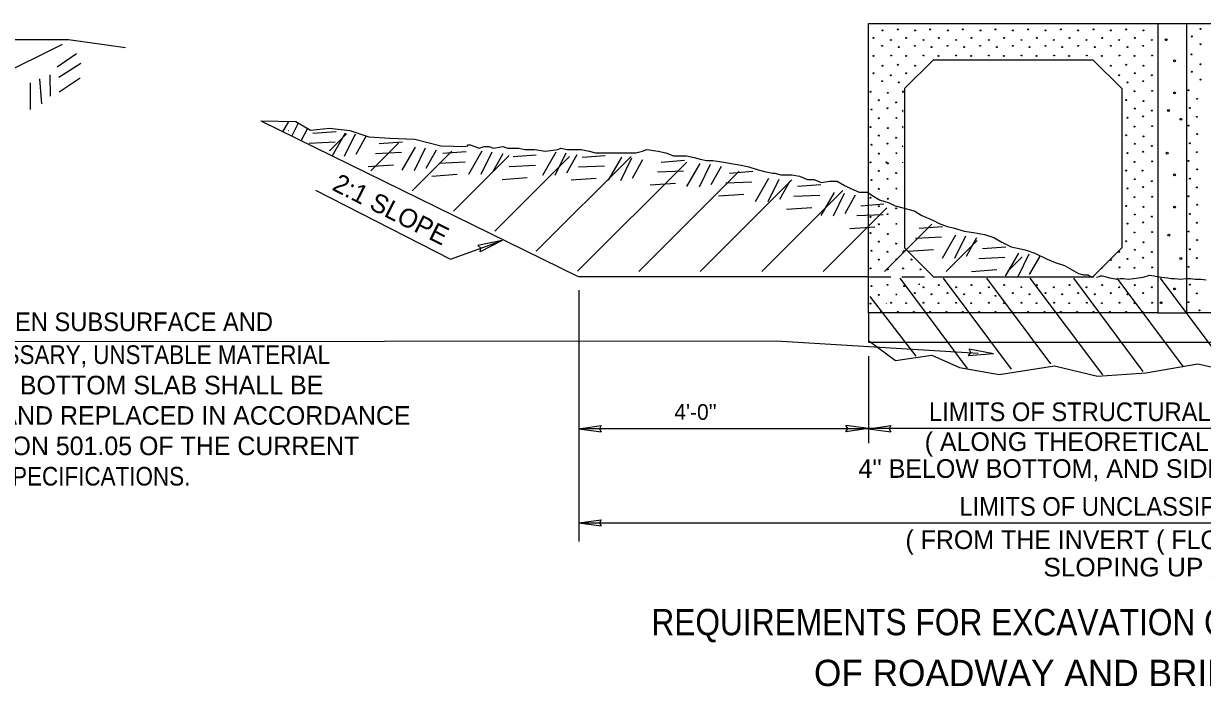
# Model space of a CAD drawing. Extents: x 936 to 1304, y -7 to 263.
# Drawn here: x 1137.4 to 1218, y 89.6 to 134.9 of the extents above; entities that cross this region are included whole.
import ezdxf

# ---------------------------------------------------------------- set-up
doc = ezdxf.new("R2010")
doc.units = 0
doc.header["$LTSCALE"] = 0.51
doc.linetypes.add('MEDIUM_DASHED', pattern=[4.5, 3, -1.5])
doc.layers.add('1', color=7, linetype='Continuous', lineweight=25)

msp = doc.modelspace()

# ---------------------------------------------------------------- linework, layer by layer
at = {"layer": '1'}
for p, q in [((1214.9679, 134.9154), (1216.9479, 134.9154)), ((1109.5093, 118.2438), (1140.0606, 133.5097)), ((1197.6429, 130.4604), (1199.6229, 132.4404)), ((1199.6229, 132.4404), (1210.5129, 132.4404)), ((1210.5129, 132.4404), (1212.4929, 130.4604)), ((1197.6429, 130.4604), (1197.6429, 119.5704)), ((1212.4929, 130.4604), (1212.4929, 119.5704)), ((1175.2986, 117.6003), (1153.6968, 128.2132)), ((1170.1365, 120.0813), (1168.4719, 119.727)), ((1170.1365, 120.0813), (1168.6293, 119.2913)), ((1199.6229, 117.5904), (1197.6429, 119.5704)), ((1212.4929, 119.5704), (1210.5129, 117.5904)), ((1195.1679, 117.5904), (1175.3283, 117.5904)), ((1199.6229, 117.5904), (1210.5129, 117.5904)), ((1195.1673, 115.099), (1195.1673, 113.119)), ((1214.9679, 115.1154), (1216.9479, 115.1154)), ((1195.1673, 113.119), (1196.4345, 113.119)), ((1197.0285, 113.119), (1198.2759, 113.119)), ((1203.7155, 112.3116), (1202.0185, 112.1822)), ((1203.7155, 112.3116), (1202.0466, 112.6448)), ((1175.3682, 107.1946), (1176.9009, 107.4053)), ((1195.1676, 107.1961), (1193.6349, 107.4068)), ((1195.1682, 107.1946), (1196.7009, 107.4053)), ((1175.3682, 107.1946), (1176.9009, 106.984)), ((1195.1676, 107.1961), (1193.6349, 106.9855)), ((1195.1682, 107.1946), (1196.7009, 106.984)), ((1175.3682, 100.7499), (1176.9009, 100.9605)), ((1175.3682, 100.7499), (1176.9009, 100.5393))]:
    msp.add_line(p, q, dxfattribs=at)
at = {"layer": '1', "lineweight": 13}
for p, q in [((1139.7141, 131.9653), (1141.0263, 132.8598)), ((1139.823, 131.2524), (1141.3263, 132.2116)), ((1139.2092, 131.4009), (1139.2255, 129.9474)), ((1137.8826, 129.0348), (1137.8796, 130.8616)), ((1138.5063, 131.1337), (1138.6268, 129.4203)), ((1139.8428, 130.2328), (1141.2749, 131.1966)), ((1155.1422, 127.5103), (1155.5382, 128.2231)), ((1155.5059, 127.5887), (1155.5195, 127.6022)), ((1156.1916, 128.1043), (1155.756, 127.2331)), ((1156.8054, 127.6786), (1156.3896, 126.9063)), ((1157.1915, 127.4113), (1158.7755, 127.5301)), ((1158.331, 126.2135), (1159.4881, 127.3706)), ((1158.4983, 125.8471), (1159.4091, 127.4311)), ((1160.0823, 127.3518), (1159.3299, 125.8074)), ((1156.9341, 126.7381), (1158.7161, 126.8173)), ((1160.8347, 127.2331), (1160.1219, 125.9658)), ((1161.156, 124.8383), (1163.0466, 126.7288)), ((1161.7257, 126.6984), (1163.3097, 126.8173)), ((1161.4683, 126.0253), (1163.2503, 126.1044)), ((1163.2899, 124.8768), (1164.2007, 126.4608)), ((1163.9811, 123.4632), (1166.692, 126.1741)), ((1164.8739, 126.3817), (1164.1215, 124.8373)), ((1165.6263, 126.2628), (1164.9135, 124.9957)), ((1166.0817, 126.0451), (1167.6657, 126.1638)), ((1166.8061, 122.088), (1170.6123, 125.8942)), ((1167.8439, 124.6194), (1168.7547, 126.2034)), ((1169.4279, 126.1243), (1168.6755, 124.5798)), ((1170.1803, 126.0054), (1169.4675, 124.7383)), ((1169.6312, 120.7128), (1174.7403, 125.822)), ((1170.8733, 125.8173), (1172.4573, 125.9362)), ((1172.4563, 119.3377), (1178.9405, 125.822)), ((1172.9028, 124.5502), (1173.8136, 126.1342)), ((1174.4868, 126.0549), (1173.7344, 124.5106)), ((1175.2392, 125.9362), (1174.5264, 124.6689)), ((1175.5956, 125.7778), (1177.1796, 125.8966)), ((1177.3974, 124.1938), (1178.3082, 125.7778)), ((1160.9733, 125.1343), (1162.6959, 125.2531)), ((1165.8243, 125.3718), (1167.6063, 125.4511)), ((1170.6159, 125.1442), (1172.3979, 125.2233)), ((1175.2813, 117.9625), (1182.7481, 125.4293)), ((1175.3382, 125.1046), (1177.1202, 125.1838)), ((1178.9814, 125.6986), (1178.229, 124.1542)), ((1179.7338, 125.5798), (1179.021, 124.3126)), ((1181.001, 125.4412), (1182.585, 125.5599)), ((1182.7632, 123.7582), (1183.674, 125.3422)), ((1184.3472, 125.2629), (1183.5948, 123.7186)), ((1185.0996, 125.1442), (1184.3868, 123.8769)), ((1165.3293, 124.4808), (1167.0519, 124.5997)), ((1170.1209, 124.2532), (1171.8435, 124.3719)), ((1174.8432, 124.2136), (1176.5658, 124.3323)), ((1179.4761, 117.9571), (1186.3396, 124.8205)), ((1180.7436, 124.7679), (1182.5256, 124.8472)), ((1183.6763, 117.9571), (1189.931, 124.2119)), ((1185.6738, 124.6888), (1187.2578, 124.8076)), ((1187.4558, 122.7483), (1188.3666, 124.3323)), ((1189.0398, 124.2532), (1188.2874, 122.7088)), ((1189.7922, 124.1343), (1189.0794, 122.8672)), ((1180.2486, 123.8769), (1181.9712, 123.9958)), ((1185.4164, 124.0156), (1187.1984, 124.0948)), ((1187.8765, 117.9571), (1193.4093, 123.4898)), ((1190.3268, 123.7779), (1191.9108, 123.8968)), ((1191.9306, 121.7782), (1192.8414, 123.3622)), ((1184.9214, 123.1246), (1186.644, 123.2433)), ((1190.0694, 123.1048), (1191.8514, 123.1839)), ((1193.5146, 123.2829), (1192.7622, 121.7386)), ((1194.267, 123.1642), (1193.5542, 121.8969)), ((1194.6432, 122.4513), (1196.2272, 122.5702)), ((1189.5744, 122.2138), (1191.297, 122.3326)), ((1192.0767, 117.9571), (1196.4333, 122.3138)), ((1194.3858, 121.7782), (1196.1678, 121.8573)), ((1193.8908, 120.8872), (1195.6134, 121.0059)), ((1196.2768, 117.9571), (1199.5125, 121.1926)), ((1198.6428, 120.9069), (1200.2268, 121.0258)), ((1198.3854, 120.2338), (1200.1674, 120.3129)), ((1200.2268, 118.8676), (1201.1376, 120.4516)), ((1201.8108, 120.3723), (1201.0584, 118.8279)), ((1202.5632, 120.2536), (1201.8504, 118.9863)), ((1197.8904, 119.3428), (1199.613, 119.4616)), ((1200.4771, 117.9571), (1202.5945, 120.0743)), ((1202.979, 119.5209), (1204.563, 119.6398)), ((1202.7216, 118.8478), (1204.5036, 118.9269)), ((1204.5432, 117.6202), (1205.454, 119.2042)), ((1204.6773, 117.9571), (1205.6764, 118.9562)), ((1206.1272, 119.1249), (1205.3748, 117.5806)), ((1206.8796, 119.0062), (1206.1668, 117.7389)), ((1202.2266, 117.9568), (1203.9492, 118.0756)), ((1197.3063, 117.4914), (1201.9197, 111.3138)), ((1200.2763, 117.4914), (1204.9293, 111.2742)), ((1203.2463, 117.4914), (1207.6221, 111.6306)), ((1206.2163, 117.4914), (1211.1663, 110.8782)), ((1209.1863, 117.4914), (1213.9383, 111.1158)), ((1212.1563, 117.4914), (1216.6905, 111.4326)), ((1215.1263, 117.4914), (1219.7397, 111.3138)), ((1175.3679, 116.6797), (1175.3679, 99.4736)), ((1195.2768, 116.2342), (1198.4052, 112.1553)), ((1188.8603, 113.2136), (1202.6681, 112.3722)), ((1195.1679, 112.1453), (1195.1679, 106.2053)), ((1175.3679, 107.1953), (1195.1679, 107.1953)), ((1175.3679, 100.7507), (1256.5681, 100.7507))]:
    msp.add_line(p, q, dxfattribs=at)
at = {"layer": '1', "linetype": 'MEDIUM_DASHED'}
msp.add_line((1195.1679, 117.5904), (1199.6229, 117.5904), dxfattribs=at)
at = {"layer": '1'}
for points in [[(1195.1679, 134.9154), (1214.9679, 134.9154), (1214.9679, 115.1154), (1195.1679, 115.1154)], [(1216.9479, 134.9154), (1236.7479, 134.9154), (1236.7479, 115.1154), (1216.9479, 115.1154)]]:
    msp.add_lwpolyline(points, close=True, dxfattribs=at)
for points in [[(1134.6834, 133.8351), (1140.4848, 133.8351), (1144.3656, 133.2807)], [(1153.6275, 128.2627), (1156.0233, 128.2033), (1157.0133, 127.6291), (1158.3201, 127.7478), (1159.7061, 127.5894), (1161.0129, 127.1737), (1162.4385, 127.0747), (1164.1611, 127.0153), (1165.9431, 126.5598), (1167.6657, 126.5004)], [(1167.7152, 126.5103), (1167.8142, 126.6093), (1167.933, 126.6093), (1168.2498, 126.5103), (1168.5666, 126.3916), (1168.9032, 126.5103), (1169.22, 126.5103), (1169.5368, 126.3916), (1170.1704, 126.5103), (1170.507, 126.3916), (1170.8238, 126.3916), (1171.2594, 126.3916), (1171.6752, 126.2926), (1172.3286, 126.2926), (1173.081, 126.1936), (1173.9324, 126.2926), (1174.1502, 126.3916), (1174.566, 126.2926), (1175.0016, 126.2926), (1175.5362, 126.2926), (1176.0708, 126.1936), (1176.5064, 126.0748), (1176.8232, 126.0748), (1177.3578, 126.0748), (1177.9914, 126.0748), (1178.5458, 126.0748), (1178.9616, 126.0748), (1179.2784, 126.0748), (1179.714, 126.1936), (1180.0308, 126.2926), (1180.7832, 126.1936), (1181.3178, 126.0748), (1181.8524, 125.8569), (1182.387, 125.8569), (1182.7236, 125.8569), (1183.2582, 125.7579), (1183.674, 125.6392), (1184.1096, 125.5402), (1184.5254, 125.5402), (1185.2778, 125.4412), (1185.9312, 125.3223), (1186.4658, 125.2233), (1187.0004, 125.1046), (1187.634, 124.9066), (1188.0696, 124.7878), (1188.6438, 124.6689), (1188.7626, 124.6689), (1189.1784, 124.5699), (1189.614, 124.5699), (1189.9308, 124.5699), (1190.4654, 124.4709), (1191, 124.2532), (1191.4356, 124.2532), (1191.9702, 124.0353), (1192.5048, 124.1343), (1193.0394, 124.1343), (1193.574, 123.8176), (1194.0096, 123.5998), (1194.5442, 123.3819), (1195.0788, 123.3819), (1195.3956, 123.1839), (1195.9302, 122.8473), (1196.5836, 122.6493), (1196.9994, 122.4316), (1197.534, 122.3128), (1198.2864, 122.0949), (1198.821, 121.7782), (1199.5734, 121.4613), (1200.009, 121.2436), (1200.5436, 121.0258), (1200.9594, 120.9268), (1201.7118, 120.7089), (1202.3652, 120.6099), (1203.1176, 120.4912), (1203.7512, 120.2733), (1204.2858, 119.9566), (1204.9392, 119.6398), (1205.355, 119.5408), (1205.8896, 119.4219), (1206.543, 119.2042), (1207.3944, 118.7883), (1207.929, 118.5706), (1208.5824, 118.3528), (1209.5328, 117.8182), (1209.8694, 117.7192), (1210.1862, 117.7192), (1210.2852, 117.6598), (1210.404, 117.6003), (1210.4634, 117.5608)], [(1168.6293, 119.2913), (1168.6724, 119.5557), (1168.4719, 119.727)], [(1210.7604, 117.5608), (1210.9386, 117.6003), (1211.0376, 117.6598), (1211.1762, 117.6598), (1211.3544, 117.6003), (1211.6514, 117.5212), (1211.9286, 117.4816), (1212.1464, 117.4222), (1212.384, 117.4816), (1212.6018, 117.4816), (1212.9186, 117.4222), (1213.3146, 117.4816), (1213.9482, 117.5608), (1214.3838, 117.6993), (1214.7006, 117.6598), (1214.9184, 117.6003), (1215.2352, 117.5608), (1215.6312, 117.5212), (1215.8688, 117.4816), (1216.1262, 117.4816), (1216.5222, 117.4222), (1216.8786, 117.4816), (1217.1954, 117.4816), (1217.5122, 117.4222), (1217.9082, 117.4222), (1218.2646, 117.3826)], [(1195.1673, 115.099), (1195.1673, 113.119), (1236.7473, 113.119), (1236.7473, 115.099)], [(1195.1778, 113.2245), (1197.0192, 111.8583), (1199.514, 112.2147), (1201.395, 111.3831), (1204.1076, 110.9078), (1207.8894, 111.5018), (1210.8396, 110.7891), (1214.1462, 111.0267), (1217.6904, 111.6207), (1220.898, 110.9078), (1223.967, 111.5018), (1225.848, 111.1455), (1228.323, 111.7395), (1231.7484, 111.2643), (1234.2432, 111.6207), (1236.7578, 113.2245)], [(1202.0185, 112.1822), (1202.1629, 112.4079), (1202.0466, 112.6448)], [(1176.9009, 107.4053), (1176.7823, 107.1924), (1176.9009, 106.984)], [(1193.6349, 106.9855), (1193.7535, 107.1983), (1193.6349, 107.4068)], [(1196.7009, 107.4053), (1196.5823, 107.1924), (1196.7009, 106.984)], [(1176.9009, 100.9605), (1176.7823, 100.7478), (1176.9009, 100.5393)]]:
    msp.add_lwpolyline(points, dxfattribs=at)
at = {"layer": '1', "lineweight": 13}
for points in [[(1157.3684, 123.5198), (1166.5883, 118.8002), (1170.1371, 120.0807)], [(1082.5318, 114.1057), (1108.5094, 113.1353), (1188.8603, 113.2136)], [(1256.5743, 107.1953), (1236.733, 107.1953), (1195.1679, 107.1953)]]:
    msp.add_lwpolyline(points, dxfattribs=at)
at = {"layer": '1'}
for centre, radius in [((1195.524, 133.9328), 0.0319), ((1196.1297, 134.4461), 0.0319), ((1196.7001, 133.7902), 0.0319), ((1197.1706, 134.5174), 0.0319), ((1197.7552, 133.9328), 0.0319), ((1198.3609, 134.4461), 0.0319), ((1198.9313, 133.7902), 0.0319), ((1199.4018, 134.5174), 0.0319), ((1199.9865, 133.9328), 0.0319), ((1200.5921, 134.4461), 0.0319), ((1201.1625, 133.7902), 0.0319), ((1201.633, 134.5174), 0.0319), ((1202.2177, 133.9328), 0.0319), ((1202.8233, 134.4461), 0.0319), ((1203.3937, 133.7902), 0.0319), ((1203.8642, 134.5174), 0.0319), ((1204.4489, 133.9328), 0.0319), ((1205.0545, 134.4461), 0.0319), ((1205.6249, 133.7902), 0.0319), ((1206.0954, 134.5174), 0.0319), ((1206.6801, 133.9328), 0.0319), ((1207.2857, 134.4461), 0.0319), ((1207.8561, 133.7902), 0.0319), ((1208.3266, 134.5174), 0.0319), ((1208.9113, 133.9328), 0.0319), ((1209.5169, 134.4461), 0.0319), ((1210.0873, 133.7902), 0.0319), ((1210.5578, 134.5174), 0.0319), ((1211.1425, 133.9328), 0.0319), ((1211.7481, 134.4461), 0.0319), ((1212.3186, 133.7902), 0.0319), ((1212.7891, 134.5174), 0.0319), ((1213.3737, 133.9328), 0.0319), ((1213.9794, 134.4461), 0.0319), ((1214.5498, 133.7902), 0.0319), ((1215.5224, 133.8092), 0.0638), ((1217.2782, 134.036), 0.0319), ((1217.8838, 134.5494), 0.0319), ((1196.1154, 133.391), 0.0319), ((1197.2561, 133.3054), 0.0319), ((1198.3466, 133.391), 0.0319), ((1199.4873, 133.3054), 0.0319), ((1200.5778, 133.391), 0.0319), ((1201.7185, 133.3054), 0.0319), ((1202.809, 133.391), 0.0319), ((1203.9498, 133.3054), 0.0319), ((1205.0402, 133.391), 0.0319), ((1206.181, 133.3054), 0.0319), ((1207.2715, 133.391), 0.0319), ((1208.4122, 133.3054), 0.0319), ((1209.5027, 133.391), 0.0319), ((1210.6434, 133.3054), 0.0319), ((1211.7339, 133.391), 0.0319), ((1212.8746, 133.3054), 0.0319), ((1213.9651, 133.391), 0.0319), ((1217.8696, 133.4942), 0.0319), ((1195.5098, 132.6998), 0.0319), ((1196.7143, 132.7283), 0.0319), ((1197.741, 132.6998), 0.0319), ((1198.9456, 132.7283), 0.0319), ((1199.9722, 132.6998), 0.0319), ((1201.1768, 132.7283), 0.0319), ((1202.2034, 132.6998), 0.0319), ((1203.408, 132.7283), 0.0319), ((1204.4346, 132.6998), 0.0319), ((1205.6392, 132.7283), 0.0319), ((1206.6658, 132.6998), 0.0319), ((1207.8704, 132.7283), 0.0319), ((1208.897, 132.6998), 0.0319), ((1210.1016, 132.7283), 0.0319), ((1211.1282, 132.6998), 0.0319), ((1212.3328, 132.7283), 0.0319), ((1213.3595, 132.6998), 0.0319), ((1214.564, 132.7283), 0.0319), ((1216.1041, 132.3613), 0.0638), ((1217.2639, 132.803), 0.0319), ((1195.524, 131.5163), 0.0319), ((1196.1297, 132.0296), 0.0319), ((1196.7001, 131.3737), 0.0319), ((1197.1706, 132.1009), 0.0319), ((1197.7552, 131.5163), 0.0319), ((1198.3609, 132.0296), 0.0319), ((1211.7481, 132.0296), 0.0319), ((1212.3186, 131.3737), 0.0319), ((1212.7891, 132.1009), 0.0319), ((1213.3737, 131.5163), 0.0319), ((1213.9794, 132.0296), 0.0319), ((1214.5498, 131.3737), 0.0319), ((1217.2782, 131.6195), 0.0319), ((1217.8838, 132.1328), 0.0319), ((1196.1154, 130.9745), 0.0319), ((1197.2561, 130.8889), 0.0319), ((1212.8746, 130.8889), 0.0319), ((1213.9651, 130.9745), 0.0319), ((1217.8696, 131.0777), 0.0319), ((1195.3034, 130.2481), 0.0319), ((1196.4937, 130.1769), 0.0319), ((1213.3595, 130.2833), 0.0319), ((1214.564, 130.3118), 0.0319), ((1216.1041, 130.1653), 0.0638), ((1217.0576, 130.3513), 0.0319), ((1217.6423, 129.7667), 0.0319), ((1195.389, 129.0361), 0.0319), ((1195.8881, 129.6635), 0.0319), ((1196.4795, 129.1217), 0.0319), ((1197.0641, 129.5209), 0.0319), ((1212.7891, 129.6844), 0.0319), ((1213.3737, 129.0998), 0.0319), ((1213.9794, 129.6131), 0.0319), ((1214.5498, 128.9572), 0.0319), ((1215.6776, 128.9681), 0.0638), ((1217.1432, 129.1393), 0.0319), ((1195.8738, 128.4305), 0.0319), ((1197.0784, 128.459), 0.0319), ((1212.8746, 128.4724), 0.0319), ((1213.9651, 128.558), 0.0319), ((1216.5324, 128.3661), 0.0638), ((1217.628, 128.5337), 0.0319), ((1195.3034, 127.8316), 0.0319), ((1196.4937, 127.7603), 0.0319), ((1213.3595, 127.8668), 0.0319), ((1214.564, 127.8953), 0.0319), ((1217.0576, 127.9348), 0.0319), ((1217.6423, 127.3502), 0.0319), ((1195.389, 126.6196), 0.0319), ((1195.8881, 127.247), 0.0319), ((1196.4795, 126.7052), 0.0319), ((1197.0641, 127.1044), 0.0319), ((1212.7891, 127.2679), 0.0319), ((1213.3737, 126.6833), 0.0319), ((1213.9794, 127.1966), 0.0319), ((1214.5498, 126.5407), 0.0319), ((1217.1432, 126.7228), 0.0319), ((1195.8738, 126.014), 0.0319), ((1197.0784, 126.0425), 0.0319), ((1212.8746, 126.0559), 0.0319), ((1213.9651, 126.1414), 0.0319), ((1215.5959, 126.0429), 0.0638), ((1217.628, 126.1172), 0.0319), ((1195.3034, 125.4151), 0.0319), ((1196.4157, 125.4151), 0.0319), ((1196.4937, 125.3438), 0.0319), ((1213.3595, 125.4503), 0.0319), ((1214.564, 125.4788), 0.0319), ((1217.0576, 125.5183), 0.0319), ((1217.6423, 124.9337), 0.0319), ((1195.389, 124.2031), 0.0319), ((1195.8881, 124.8305), 0.0319), ((1196.4795, 124.2887), 0.0319), ((1197.0641, 124.6879), 0.0319), ((1212.7891, 124.8514), 0.0319), ((1213.3737, 124.2668), 0.0319), ((1213.9013, 124.8514), 0.0319), ((1214.5498, 124.1242), 0.0319), ((1216.1041, 124.5583), 0.0638), ((1217.1432, 124.3063), 0.0319), ((1195.8738, 123.5975), 0.0319), ((1197.0784, 123.626), 0.0319), ((1212.8746, 123.6394), 0.0319), ((1213.9651, 123.7249), 0.0319), ((1217.628, 123.7007), 0.0319), ((1213.3595, 123.0338), 0.0319), ((1214.564, 123.0623), 0.0319), ((1217.0576, 123.1018), 0.0319), ((1217.6423, 122.5172), 0.0319), ((1197.0641, 122.2714), 0.0319), ((1212.7891, 122.4349), 0.0319), ((1213.3737, 121.8503), 0.0319), ((1213.9794, 122.3636), 0.0319), ((1214.5498, 121.7076), 0.0319), ((1216.1041, 122.3623), 0.0638), ((1217.1432, 121.8898), 0.0319), ((1197.0784, 121.2095), 0.0319), ((1212.8746, 121.2229), 0.0319), ((1213.9651, 121.3084), 0.0319), ((1217.628, 121.2842), 0.0319), ((1196.4937, 120.5108), 0.0319), ((1213.3595, 120.6172), 0.0319), ((1214.564, 120.6458), 0.0319), ((1215.7144, 120.4301), 0.0638), ((1217.0576, 120.6853), 0.0319), ((1217.6423, 120.1007), 0.0319), ((1195.389, 119.3701), 0.0319), ((1195.8881, 119.9975), 0.0319), ((1196.4795, 119.3063), 0.0319), ((1197.0641, 119.8549), 0.0319), ((1212.3186, 119.2911), 0.0319), ((1212.7891, 120.0184), 0.0319), ((1213.3737, 119.4338), 0.0319), ((1213.9794, 119.9471), 0.0319), ((1214.5498, 119.2911), 0.0319), ((1217.1432, 119.4733), 0.0319), ((1195.8738, 118.7645), 0.0319), ((1197.0784, 118.793), 0.0319), ((1198.105, 118.7645), 0.0319), ((1211.7339, 118.7426), 0.0319), ((1212.8746, 118.8064), 0.0319), ((1213.9651, 118.8919), 0.0319), ((1216.5325, 118.8356), 0.0638), ((1217.628, 118.8677), 0.0319), ((1195.3034, 118.1656), 0.0319), ((1196.4937, 118.0943), 0.0319), ((1197.5346, 118.1656), 0.0319), ((1198.7249, 118.0943), 0.0319), ((1212.3328, 118.2293), 0.0319), ((1213.3595, 118.2007), 0.0319), ((1214.564, 118.2293), 0.0319), ((1217.0576, 118.2688), 0.0319), ((1195.389, 116.9536), 0.0319), ((1196.4795, 117.0391), 0.0319), ((1197.6202, 116.9536), 0.0319), ((1198.9313, 116.8746), 0.0319), ((1199.9865, 117.0173), 0.0319), ((1201.1625, 116.8746), 0.0319), ((1202.2177, 117.0173), 0.0319), ((1203.3937, 116.8746), 0.0319), ((1204.4489, 117.0173), 0.0319), ((1205.6249, 116.8746), 0.0319), ((1206.6801, 117.0173), 0.0319), ((1207.8561, 116.8746), 0.0319), ((1208.9113, 117.0173), 0.0319), ((1210.0873, 116.8746), 0.0319), ((1211.1425, 117.0173), 0.0319), ((1212.3186, 116.8746), 0.0319), ((1213.3737, 117.0173), 0.0319), ((1214.5498, 116.8746), 0.0319), ((1217.1432, 117.0568), 0.0319), ((1195.8738, 116.348), 0.0319), ((1197.0784, 116.3765), 0.0319), ((1198.3466, 116.4754), 0.0319), ((1199.4873, 116.3899), 0.0319), ((1200.5778, 116.4754), 0.0319), ((1201.7185, 116.3899), 0.0319), ((1202.809, 116.4754), 0.0319), ((1203.8642, 116.2834), 0.0319), ((1205.0402, 116.4754), 0.0319), ((1206.181, 116.3899), 0.0319), ((1207.2715, 116.4754), 0.0319), ((1208.4122, 116.3899), 0.0319), ((1209.5027, 116.4754), 0.0319), ((1210.6434, 116.3899), 0.0319), ((1211.7339, 116.4754), 0.0319), ((1212.8746, 116.3899), 0.0319), ((1213.9651, 116.4754), 0.0319), ((1216.1041, 116.7553), 0.0638), ((1217.628, 116.4512), 0.0319), ((1195.3034, 115.7491), 0.0319), ((1196.7143, 115.8128), 0.0319), ((1197.741, 115.7842), 0.0319), ((1198.9456, 115.8128), 0.0319), ((1199.9722, 115.7842), 0.0319), ((1201.1768, 115.8128), 0.0319), ((1202.2034, 115.7842), 0.0319), ((1203.408, 115.8128), 0.0319), ((1204.4346, 115.7842), 0.0319), ((1205.6392, 115.8128), 0.0319), ((1206.6658, 115.7842), 0.0319), ((1207.8704, 115.8128), 0.0319), ((1208.897, 115.7842), 0.0319), ((1210.1016, 115.8128), 0.0319), ((1211.1282, 115.7842), 0.0319), ((1212.3328, 115.8128), 0.0319), ((1213.3595, 115.7842), 0.0319), ((1214.564, 115.8128), 0.0319), ((1215.1916, 115.8141), 0.0638), ((1217.0576, 115.8523), 0.0319), ((1217.8058, 115.2886), 0.0319), ((1196.0516, 115.1854), 0.0319), ((1197.1706, 115.1854), 0.0319), ((1198.2828, 115.1854), 0.0319), ((1199.4018, 115.1854), 0.0319), ((1200.514, 115.1854), 0.0319), ((1201.633, 115.1854), 0.0319), ((1202.7453, 115.1854), 0.0319), ((1203.8642, 115.1854), 0.0319), ((1204.9765, 115.1854), 0.0319), ((1206.0954, 115.1854), 0.0319), ((1207.2077, 115.1854), 0.0319), ((1208.3266, 115.1854), 0.0319), ((1209.4389, 115.1854), 0.0319), ((1210.5578, 115.1854), 0.0319), ((1211.6701, 115.1854), 0.0319), ((1212.7891, 115.1854), 0.0319), ((1213.9013, 115.1854), 0.0319)]:
    msp.add_circle(centre, radius, dxfattribs=at)
at = {"layer": '1', "lineweight": 13}
for centre in [(1195.3034, 122.9986), (1196.4937, 122.9273), (1195.3034, 121.6801), (1195.8881, 122.414), (1196.4795, 121.8722), (1195.8738, 121.181), (1195.3034, 120.5821), (1197.5346, 119.2636)]:
    msp.add_circle(centre, 0.0319, dxfattribs=at)
at = {"layer": '1'}
for centre, start, end in [((1197.5346, 130.2481), 33.58709, 325.17468), ((1197.5346, 128.9296), 67.00985, 291.75191), ((1197.5346, 127.8316), 88.87383, 269.88793), ((1197.5346, 126.5131), 115.32965, 243.43211), ((1197.5346, 125.4151), 143.41049, 215.35128), ((1211.1282, 118.2007), 246.78194, 26.48974), ((1198.6469, 117.0534), 30.63761, 208.68056), ((1210.5578, 117.6019), 253.61132, 19.66037), ((1196.4157, 115.7491), 99.16668, 140.15149)]:
    msp.add_arc(centre, 0.0319, start, end, dxfattribs=at)
at = {"layer": '1', "lineweight": 13}
msp.add_arc((1197.6202, 119.3701), 0.0319, 107.18474, 339.54116, dxfattribs=at)

# ---------------------------------------------------------------- texts
at = {"layer": '1'}
msp.add_text('2:1 SLOPE', height=1.275, rotation=333.078, dxfattribs=at).set_placement((1158.4325, 123.5648))
for s, height, width, p in [('LEVEL UNEVEN SUBSURFACE AND', 1.275, 0.95, (1126.8268, 113.8708)), ('WHEN NECESSARY, UNSTABLE MATERIAL', 1.275, 0.9, (1126.7293, 111.6193)), ('LIMITS OF STRUCTURAL EXCAVATION,UNCL.', 1.275, 0.95, (1199.3097, 107.7136)), ('STANDARD SPECIFICATIONS.', 1.275, 0.9, (1126.7293, 103.3033)), ('LIMITS OF UNCLASSIFIED EXCAVATION', 1.275, 0.95, (1201.3894, 101.2379)), ('SLOPING UP AND OUT. )', 1.275, 1.05, (1207.1293, 97.0842)), ('REQUIREMENTS FOR EXCAVATION OF PRECAST R.C.B. CULVERTS', 1.8, 0.9, (1180.3292, 93.06))]:
    msp.add_text(s, height=height, dxfattribs=dict(at, width=width)).set_placement(p)
for s, height, p in [('UNDER THE BOTTOM SLAB SHALL BE', 1.275, (1126.7293, 109.5403)), ("4'-0''", 1.072, (1181.9028, 107.8013)), ('REMOVED AND REPLACED IN ACCORDANCE', 1.275, (1126.7293, 107.4613)), ('WITH SECTION 501.05 OF THE CURRENT', 1.275, (1126.7293, 105.3823)), ('( ALONG THEORETICAL LINES AT THE TOP,', 1.275, (1199.0189, 105.6703)), ("4'' BELOW BOTTOM, AND SIDES OF BOTTOM SLAB ).", 1.275, (1194.4885, 103.8295)), ('( FROM THE INVERT ( FLOWLINE ) OF THE BOX', 1.275, (1197.7006, 98.9573)), ('OF ROADWAY AND BRIDGE CLASSIFICATION.', 1.8, (1191.4473, 89.582))]:
    msp.add_text(s, height=height, dxfattribs=at).set_placement(p)

doc.saveas('drawing.dxf')
